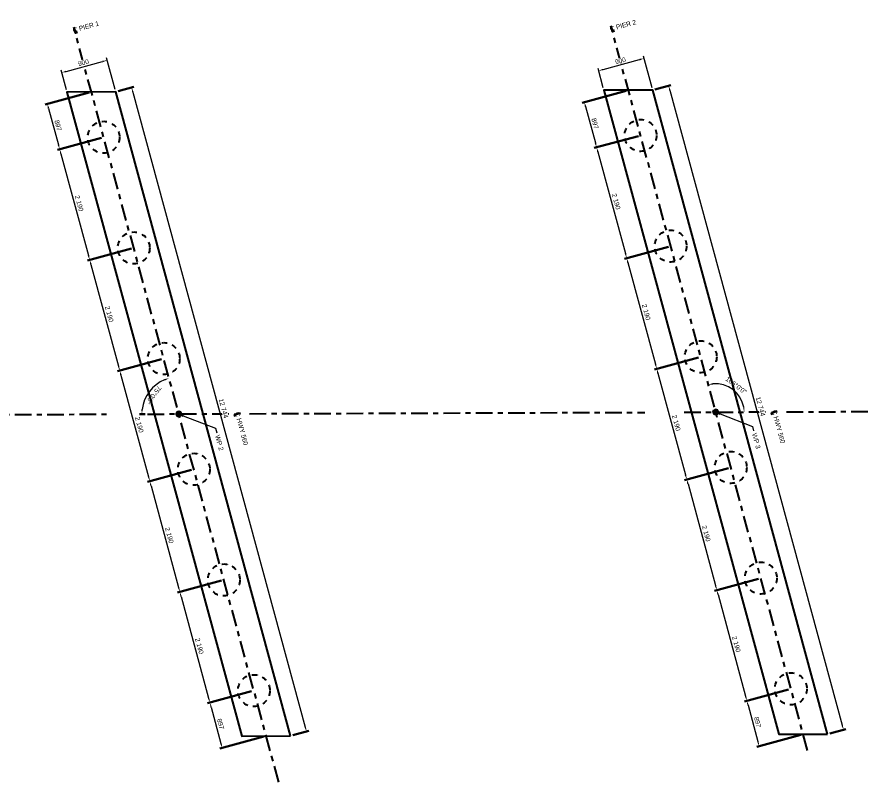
# Model space of a CAD drawing. Header units: metres. Extents: x 16681.2 to 16735.1, y 5649233.7 to 5649280.
# Drawn here: x 16705.62 to 16721.75, y 5649262.43 to 5649277.04 of the extents above; entities that cross this region are included whole.
import ezdxf
from ezdxf import colors
from ezdxf.entities.mleader import LeaderData, LeaderLine
from ezdxf.math import Vec2, Vec3

# ---------------------------------------------------------------- set-up
doc = ezdxf.new("R2010")
doc.units = ezdxf.units.M
doc.linetypes.add('CENTERX2', pattern=[101.6, 63.5, -12.7, 12.7, -12.7])
doc.linetypes.add('HIDDEN2', pattern=[4.7625, 3.175, -1.5875])
for name, color, linetype in [('S-BR-CEN', 1, 'CENTERX2'), ('S-BR-PIER', 3, 'Continuous'), ('S-BR-PILE-HDD', 21, 'HIDDEN2')]:
    doc.layers.add(name, color=color, linetype=linetype)
doc.layers.add('S-TB-TXT-WT2', color=2, linetype='Continuous', lineweight=30)
doc.styles.add('AT_Font_Prop_3.0', font='font99.shx', dxfattribs={"height": 3})
doc.dimstyles.new('AT Dim Standard (Millimeters)', dxfattribs={"dimtxt": 3, "dimasz": 3, "dimexe": 1.5, "dimexo": 1.5, "dimgap": 1, "dimtad": 1, "dimdec": 0, "dimlfac": 1000, "dimzin": 0, "dimdsep": 46, "dimtxsty": 'AT_Font_Prop_3.0', "dimcen": -1.5, "dimclrd": 1, "dimclre": 1, "dimclrt": 256, "dimaunit": 1, "dimadec": 3, "dimazin": 0, "dimtfac": 1, "dimtdec": 0, "dimtmove": 0, "dimatfit": 3, "dimfxl": 1, "dimtfill": 1, "dimtolj": 1, "dimtzin": 0, "dimlwd": 15, "dimlwe": 15, "dimarcsym": 0})
doc.dimstyles.new('AT_Prop_3.0 (Millimeters)', dxfattribs={"dimtxt": 3, "dimasz": 3, "dimexe": 1.5, "dimexo": 1.5, "dimgap": 1.5, "dimtad": 1, "dimdec": 3, "dimzin": 0, "dimdsep": 32, "dimtxsty": 'AT_Font_Prop_3.0', "dimcen": 1.5, "dimclrd": 1, "dimclre": 1, "dimclrt": 256, "dimaunit": 1, "dimadec": 4, "dimazin": 0, "dimtfac": 1, "dimtdec": 3, "dimtmove": 0, "dimatfit": 2, "dimfxl": 1, "dimtolj": 1, "dimtzin": 0, "dimlwd": 20, "dimlwe": -1, "dimarcsym": 0})

# ---------------------------------------------------------------- blocks, each defined once
blk = doc.blocks.new('*D39')
at = {"layer": 'Defpoints', "color": 0, "transparency": 16777216}
for p in [(16717.77, 5649275.643), (16721.111, 5649263.345), (16721.414, 5649263.427)]:
    blk.add_point(p, dxfattribs=at)
at = {"layer": 'S-TB-TXT-WT2', "color": 1, "transparency": 16777216}
for p, q in [((16717.813, 5649275.655), (16718.116, 5649275.737)), ((16721.154, 5649263.357), (16721.457, 5649263.439))]:
    blk.add_line(p, q, dxfattribs=at)
at = {"layer": 'S-TB-TXT-WT2', "color": 1, "lineweight": 20, "transparency": 16777216}
blk.add_line((16718.096, 5649275.639), (16721.39, 5649263.514), dxfattribs=at)
at = {"layer": 'S-TB-TXT-WT2', "color": 1, "transparency": 16777216}
for points in [[(16718.111, 5649275.643), (16718.082, 5649275.635), (16718.073, 5649275.725)], [(16721.404, 5649263.518), (16721.376, 5649263.51), (16721.414, 5649263.427)]]:
    blk.add_solid(points, dxfattribs=at)
at = {"layer": 'S-TB-TXT-WT2', "transparency": 16777216, "insert": (16719.83, 5649269.6), "char_height": 0.09, "attachment_point": 5, "rotation": 285.1985, "style": 'AT_Font_Prop_3.0', "bg_fill": 3, "box_fill_scale": 1.1, "bg_fill_color": 256, "bg_fill_true_color": 13158600, "bg_fill_transparency": 0}
blk.add_mtext('\\A1;12 744', dxfattribs=at)
blk = doc.blocks.new('*D40')
at = {"layer": 'Defpoints', "color": 0, "transparency": 16777216}
for p in [(16717.304, 5649275.642), (16717.539, 5649274.776), (16716.698, 5649274.547)]:
    blk.add_point(p, dxfattribs=at)
at = {"layer": 'S-TB-TXT-WT2', "color": 1, "transparency": 16777216}
for p, q in [((16717.26, 5649275.63), (16716.419, 5649275.401)), ((16717.495, 5649274.764), (16716.654, 5649274.536))]:
    blk.add_line(p, q, dxfattribs=at)
at = {"layer": 'S-TB-TXT-WT2', "color": 1, "lineweight": 20, "transparency": 16777216}
blk.add_line((16716.486, 5649275.326), (16716.674, 5649274.634), dxfattribs=at)
at = {"layer": 'S-TB-TXT-WT2', "color": 1, "transparency": 16777216}
for points in [[(16716.501, 5649275.33), (16716.472, 5649275.322), (16716.463, 5649275.413)], [(16716.689, 5649274.638), (16716.66, 5649274.63), (16716.698, 5649274.547)]]:
    blk.add_solid(points, dxfattribs=at)
at = {"layer": 'S-TB-TXT-WT2', "transparency": 16777216, "insert": (16716.667, 5649275.004), "char_height": 0.09, "attachment_point": 5, "rotation": 285.1985, "style": 'AT_Font_Prop_3.0'}
blk.add_mtext('\\A1;897', dxfattribs=at)
blk = doc.blocks.new('*D41')
at = {"layer": 'Defpoints', "color": 0, "transparency": 16777216}
for p in [(16717.539, 5649274.776), (16718.113, 5649272.662), (16717.272, 5649272.434)]:
    blk.add_point(p, dxfattribs=at)
at = {"layer": 'S-TB-TXT-WT2', "color": 1, "transparency": 16777216}
for p, q in [((16717.495, 5649274.764), (16716.654, 5649274.536)), ((16718.07, 5649272.651), (16717.228, 5649272.422))]:
    blk.add_line(p, q, dxfattribs=at)
at = {"layer": 'S-TB-TXT-WT2', "color": 1, "lineweight": 20, "transparency": 16777216}
blk.add_line((16716.721, 5649274.461), (16717.248, 5649272.521), dxfattribs=at)
at = {"layer": 'S-TB-TXT-WT2', "color": 1, "transparency": 16777216}
for points in [[(16716.736, 5649274.464), (16716.707, 5649274.457), (16716.698, 5649274.547)], [(16717.263, 5649272.525), (16717.234, 5649272.517), (16717.272, 5649272.434)]]:
    blk.add_solid(points, dxfattribs=at)
at = {"layer": 'S-TB-TXT-WT2', "transparency": 16777216, "insert": (16717.072, 5649273.514), "char_height": 0.09, "attachment_point": 5, "rotation": 285.1985, "style": 'AT_Font_Prop_3.0'}
blk.add_mtext('\\A1;2 190', dxfattribs=at)
blk = doc.blocks.new('*D42')
at = {"layer": 'Defpoints', "color": 0, "transparency": 16777216}
for p in [(16718.113, 5649272.662), (16718.687, 5649270.549), (16717.846, 5649270.321)]:
    blk.add_point(p, dxfattribs=at)
at = {"layer": 'S-TB-TXT-WT2', "color": 1, "transparency": 16777216}
for p, q in [((16718.07, 5649272.651), (16717.228, 5649272.422)), ((16718.644, 5649270.537), (16717.803, 5649270.309))]:
    blk.add_line(p, q, dxfattribs=at)
at = {"layer": 'S-TB-TXT-WT2', "color": 1, "lineweight": 20, "transparency": 16777216}
blk.add_line((16717.295, 5649272.347), (16717.822, 5649270.407), dxfattribs=at)
at = {"layer": 'S-TB-TXT-WT2', "color": 1, "transparency": 16777216}
for points in [[(16717.31, 5649272.351), (16717.281, 5649272.343), (16717.272, 5649272.434)], [(16717.837, 5649270.411), (16717.808, 5649270.403), (16717.846, 5649270.321)]]:
    blk.add_solid(points, dxfattribs=at)
at = {"layer": 'S-TB-TXT-WT2', "transparency": 16777216, "insert": (16717.646, 5649271.401), "char_height": 0.09, "attachment_point": 5, "rotation": 285.1985, "style": 'AT_Font_Prop_3.0'}
blk.add_mtext('\\A1;2 190', dxfattribs=at)
blk = doc.blocks.new('*D43')
at = {"layer": 'Defpoints', "color": 0, "transparency": 16777216}
for p in [(16718.687, 5649270.549), (16719.261, 5649268.436), (16718.42, 5649268.207)]:
    blk.add_point(p, dxfattribs=at)
at = {"layer": 'S-TB-TXT-WT2', "color": 1, "transparency": 16777216}
for p, q in [((16718.644, 5649270.537), (16717.803, 5649270.309)), ((16719.218, 5649268.424), (16718.377, 5649268.195))]:
    blk.add_line(p, q, dxfattribs=at)
at = {"layer": 'S-TB-TXT-WT2', "color": 1, "lineweight": 20, "transparency": 16777216}
blk.add_line((16717.87, 5649270.234), (16718.396, 5649268.294), dxfattribs=at)
at = {"layer": 'S-TB-TXT-WT2', "color": 1, "transparency": 16777216}
for points in [[(16717.884, 5649270.238), (16717.855, 5649270.23), (16717.846, 5649270.321)], [(16718.411, 5649268.298), (16718.382, 5649268.29), (16718.42, 5649268.207)]]:
    blk.add_solid(points, dxfattribs=at)
at = {"layer": 'S-TB-TXT-WT2', "transparency": 16777216, "insert": (16718.22, 5649269.287), "char_height": 0.09, "attachment_point": 5, "rotation": 285.1985, "style": 'AT_Font_Prop_3.0'}
blk.add_mtext('\\A1;2 190', dxfattribs=at)
blk = doc.blocks.new('*D44')
at = {"layer": 'Defpoints', "color": 0, "transparency": 16777216}
for p in [(16719.261, 5649268.436), (16719.835, 5649266.322), (16718.994, 5649266.094)]:
    blk.add_point(p, dxfattribs=at)
at = {"layer": 'S-TB-TXT-WT2', "color": 1, "transparency": 16777216}
for p, q in [((16719.218, 5649268.424), (16718.377, 5649268.195)), ((16719.792, 5649266.31), (16718.951, 5649266.082))]:
    blk.add_line(p, q, dxfattribs=at)
at = {"layer": 'S-TB-TXT-WT2', "color": 1, "lineweight": 20, "transparency": 16777216}
blk.add_line((16718.444, 5649268.12), (16718.971, 5649266.181), dxfattribs=at)
at = {"layer": 'S-TB-TXT-WT2', "color": 1, "transparency": 16777216}
for points in [[(16718.458, 5649268.124), (16718.429, 5649268.116), (16718.42, 5649268.207)], [(16718.985, 5649266.185), (16718.956, 5649266.177), (16718.994, 5649266.094)]]:
    blk.add_solid(points, dxfattribs=at)
at = {"layer": 'S-TB-TXT-WT2', "transparency": 16777216, "insert": (16718.794, 5649267.174), "char_height": 0.09, "attachment_point": 5, "rotation": 285.1985, "style": 'AT_Font_Prop_3.0'}
blk.add_mtext('\\A1;2 190', dxfattribs=at)
blk = doc.blocks.new('*D45')
at = {"layer": 'Defpoints', "color": 0, "transparency": 16777216}
for p in [(16719.835, 5649266.322), (16720.41, 5649264.209), (16719.568, 5649263.98)]:
    blk.add_point(p, dxfattribs=at)
at = {"layer": 'S-TB-TXT-WT2', "color": 1, "transparency": 16777216}
for p, q in [((16719.792, 5649266.31), (16718.951, 5649266.082)), ((16720.366, 5649264.197), (16719.525, 5649263.969))]:
    blk.add_line(p, q, dxfattribs=at)
at = {"layer": 'S-TB-TXT-WT2', "color": 1, "lineweight": 20, "transparency": 16777216}
blk.add_line((16719.018, 5649266.007), (16719.545, 5649264.067), dxfattribs=at)
at = {"layer": 'S-TB-TXT-WT2', "color": 1, "transparency": 16777216}
for points in [[(16719.032, 5649266.011), (16719.003, 5649266.003), (16718.994, 5649266.094)], [(16719.559, 5649264.071), (16719.53, 5649264.063), (16719.568, 5649263.98)]]:
    blk.add_solid(points, dxfattribs=at)
at = {"layer": 'S-TB-TXT-WT2', "transparency": 16777216, "insert": (16719.368, 5649265.061), "char_height": 0.09, "attachment_point": 5, "rotation": 285.1985, "style": 'AT_Font_Prop_3.0'}
blk.add_mtext('\\A1;2 190', dxfattribs=at)
blk = doc.blocks.new('*D46')
at = {"layer": 'Defpoints', "color": 0, "transparency": 16777216}
for p in [(16720.41, 5649264.209), (16720.645, 5649263.343), (16719.804, 5649263.115)]:
    blk.add_point(p, dxfattribs=at)
at = {"layer": 'S-TB-TXT-WT2', "color": 1, "transparency": 16777216}
for p, q in [((16720.366, 5649264.197), (16719.525, 5649263.969)), ((16720.601, 5649263.331), (16719.76, 5649263.103))]:
    blk.add_line(p, q, dxfattribs=at)
at = {"layer": 'S-TB-TXT-WT2', "color": 1, "lineweight": 20, "transparency": 16777216}
blk.add_line((16719.592, 5649263.894), (16719.78, 5649263.202), dxfattribs=at)
at = {"layer": 'S-TB-TXT-WT2', "color": 1, "transparency": 16777216}
for points in [[(16719.606, 5649263.897), (16719.577, 5649263.89), (16719.568, 5649263.98)], [(16719.794, 5649263.206), (16719.765, 5649263.198), (16719.804, 5649263.115)]]:
    blk.add_solid(points, dxfattribs=at)
at = {"layer": 'S-TB-TXT-WT2', "transparency": 16777216, "insert": (16719.773, 5649263.571), "char_height": 0.09, "attachment_point": 5, "rotation": 285.1985, "style": 'AT_Font_Prop_3.0'}
blk.add_mtext('\\A1;897', dxfattribs=at)
blk = doc.blocks.new('Mark Point')
h = blk.add_hatch()
h.set_pattern_fill('ANSI31', color=256)
h.paths.add_polyline_path([(0, 0.5, 0.414214), (-0.5, 0), (0, 0)])
h.paths.add_polyline_path([(0, -0.5, 0.414214), (0.5, 0), (0, 0)])
h = blk.add_hatch(color=256)
h.dxf.hatch_style = 1
h.paths.add_polyline_path([(0, 0.5), (0, 0), (0.5, 0, 0.414214)])
h.paths.add_polyline_path([(0, 0), (-0.5, 0, 0.414214), (0, -0.5)])
for p, q in [((0, -0.71), (0, 0.71)), ((0.71, 0), (-1, 0))]:
    blk.add_line(p, q)
blk.add_circle((0, 0), 0.5)
blk = doc.blocks.new('*D49')
at = {"layer": 'Defpoints', "color": 0, "transparency": 16777216}
for p in [(16707.51, 5649275.608), (16710.851, 5649263.309), (16711.154, 5649263.392)]:
    blk.add_point(p, dxfattribs=at)
at = {"layer": 'S-TB-TXT-WT2', "color": 1, "transparency": 16777216}
for p, q in [((16707.553, 5649275.619), (16707.856, 5649275.702)), ((16710.894, 5649263.321), (16711.197, 5649263.403))]:
    blk.add_line(p, q, dxfattribs=at)
at = {"layer": 'S-TB-TXT-WT2', "color": 1, "lineweight": 20, "transparency": 16777216}
blk.add_line((16707.836, 5649275.603), (16711.13, 5649263.478), dxfattribs=at)
at = {"layer": 'S-TB-TXT-WT2', "color": 1, "transparency": 16777216}
for points in [[(16707.851, 5649275.607), (16707.822, 5649275.599), (16707.813, 5649275.69)], [(16711.145, 5649263.482), (16711.116, 5649263.475), (16711.154, 5649263.392)]]:
    blk.add_solid(points, dxfattribs=at)
at = {"layer": 'S-TB-TXT-WT2', "transparency": 16777216, "insert": (16709.57, 5649269.564), "char_height": 0.09, "attachment_point": 5, "rotation": 285.1985, "style": 'AT_Font_Prop_3.0', "bg_fill": 3, "box_fill_scale": 1.1, "bg_fill_color": 256, "bg_fill_true_color": 13158600, "bg_fill_transparency": 0}
blk.add_mtext('\\A1;12 744', dxfattribs=at)
blk = doc.blocks.new('*D50')
at = {"layer": 'Defpoints', "color": 0, "transparency": 16777216}
for p in [(16707.044, 5649275.606), (16707.279, 5649274.74), (16706.438, 5649274.512)]:
    blk.add_point(p, dxfattribs=at)
at = {"layer": 'S-TB-TXT-WT2', "color": 1, "transparency": 16777216}
for p, q in [((16707, 5649275.594), (16706.159, 5649275.366)), ((16707.235, 5649274.729), (16706.394, 5649274.5))]:
    blk.add_line(p, q, dxfattribs=at)
at = {"layer": 'S-TB-TXT-WT2', "color": 1, "lineweight": 20, "transparency": 16777216}
blk.add_line((16706.226, 5649275.291), (16706.414, 5649274.599), dxfattribs=at)
at = {"layer": 'S-TB-TXT-WT2', "color": 1, "transparency": 16777216}
for points in [[(16706.241, 5649275.295), (16706.212, 5649275.287), (16706.203, 5649275.377)], [(16706.429, 5649274.603), (16706.4, 5649274.595), (16706.438, 5649274.512)]]:
    blk.add_solid(points, dxfattribs=at)
at = {"layer": 'S-TB-TXT-WT2', "transparency": 16777216, "insert": (16706.407, 5649274.968), "char_height": 0.09, "attachment_point": 5, "rotation": 285.1985, "style": 'AT_Font_Prop_3.0'}
blk.add_mtext('\\A1;897', dxfattribs=at)
blk = doc.blocks.new('*D51')
at = {"layer": 'Defpoints', "color": 0, "transparency": 16777216}
for p in [(16707.279, 5649274.74), (16707.853, 5649272.627), (16707.012, 5649272.398)]:
    blk.add_point(p, dxfattribs=at)
at = {"layer": 'S-TB-TXT-WT2', "color": 1, "transparency": 16777216}
for p, q in [((16707.235, 5649274.729), (16706.394, 5649274.5)), ((16707.81, 5649272.615), (16706.968, 5649272.387))]:
    blk.add_line(p, q, dxfattribs=at)
at = {"layer": 'S-TB-TXT-WT2', "color": 1, "lineweight": 20, "transparency": 16777216}
blk.add_line((16706.461, 5649274.425), (16706.988, 5649272.485), dxfattribs=at)
at = {"layer": 'S-TB-TXT-WT2', "color": 1, "transparency": 16777216}
for points in [[(16706.476, 5649274.429), (16706.447, 5649274.421), (16706.438, 5649274.512)], [(16707.003, 5649272.489), (16706.974, 5649272.481), (16707.012, 5649272.398)]]:
    blk.add_solid(points, dxfattribs=at)
at = {"layer": 'S-TB-TXT-WT2', "transparency": 16777216, "insert": (16706.812, 5649273.479), "char_height": 0.09, "attachment_point": 5, "rotation": 285.1985, "style": 'AT_Font_Prop_3.0'}
blk.add_mtext('\\A1;2 190', dxfattribs=at)
blk = doc.blocks.new('*D52')
at = {"layer": 'Defpoints', "color": 0, "transparency": 16777216}
for p in [(16707.853, 5649272.627), (16708.427, 5649270.514), (16707.586, 5649270.285)]:
    blk.add_point(p, dxfattribs=at)
at = {"layer": 'S-TB-TXT-WT2', "color": 1, "transparency": 16777216}
for p, q in [((16707.81, 5649272.615), (16706.968, 5649272.387)), ((16708.384, 5649270.502), (16707.543, 5649270.273))]:
    blk.add_line(p, q, dxfattribs=at)
at = {"layer": 'S-TB-TXT-WT2', "color": 1, "lineweight": 20, "transparency": 16777216}
blk.add_line((16707.035, 5649272.312), (16707.562, 5649270.372), dxfattribs=at)
at = {"layer": 'S-TB-TXT-WT2', "color": 1, "transparency": 16777216}
for points in [[(16707.05, 5649272.316), (16707.021, 5649272.308), (16707.012, 5649272.398)], [(16707.577, 5649270.376), (16707.548, 5649270.368), (16707.586, 5649270.285)]]:
    blk.add_solid(points, dxfattribs=at)
at = {"layer": 'S-TB-TXT-WT2', "transparency": 16777216, "insert": (16707.386, 5649271.365), "char_height": 0.09, "attachment_point": 5, "rotation": 285.1985, "style": 'AT_Font_Prop_3.0'}
blk.add_mtext('\\A1;2 190', dxfattribs=at)
blk = doc.blocks.new('*D53')
at = {"layer": 'Defpoints', "color": 0, "transparency": 16777216}
for p in [(16708.427, 5649270.514), (16709.001, 5649268.4), (16708.16, 5649268.172)]:
    blk.add_point(p, dxfattribs=at)
at = {"layer": 'S-TB-TXT-WT2', "color": 1, "transparency": 16777216}
for p, q in [((16708.384, 5649270.502), (16707.543, 5649270.273)), ((16708.958, 5649268.388), (16708.117, 5649268.16))]:
    blk.add_line(p, q, dxfattribs=at)
at = {"layer": 'S-TB-TXT-WT2', "color": 1, "lineweight": 20, "transparency": 16777216}
blk.add_line((16707.61, 5649270.198), (16708.137, 5649268.258), dxfattribs=at)
at = {"layer": 'S-TB-TXT-WT2', "color": 1, "transparency": 16777216}
for points in [[(16707.624, 5649270.202), (16707.595, 5649270.194), (16707.586, 5649270.285)], [(16708.151, 5649268.262), (16708.122, 5649268.255), (16708.16, 5649268.172)]]:
    blk.add_solid(points, dxfattribs=at)
at = {"layer": 'S-TB-TXT-WT2', "transparency": 16777216, "insert": (16707.96, 5649269.252), "char_height": 0.09, "attachment_point": 5, "rotation": 285.1985, "style": 'AT_Font_Prop_3.0'}
blk.add_mtext('\\A1;2 190', dxfattribs=at)
blk = doc.blocks.new('*D54')
at = {"layer": 'Defpoints', "color": 0, "transparency": 16777216}
for p in [(16709.001, 5649268.4), (16709.575, 5649266.287), (16708.734, 5649266.058)]:
    blk.add_point(p, dxfattribs=at)
at = {"layer": 'S-TB-TXT-WT2', "color": 1, "transparency": 16777216}
for p, q in [((16708.958, 5649268.388), (16708.117, 5649268.16)), ((16709.532, 5649266.275), (16708.691, 5649266.046))]:
    blk.add_line(p, q, dxfattribs=at)
at = {"layer": 'S-TB-TXT-WT2', "color": 1, "lineweight": 20, "transparency": 16777216}
blk.add_line((16708.184, 5649268.085), (16708.711, 5649266.145), dxfattribs=at)
at = {"layer": 'S-TB-TXT-WT2', "color": 1, "transparency": 16777216}
for points in [[(16708.198, 5649268.089), (16708.169, 5649268.081), (16708.16, 5649268.172)], [(16708.725, 5649266.149), (16708.696, 5649266.141), (16708.734, 5649266.058)]]:
    blk.add_solid(points, dxfattribs=at)
at = {"layer": 'S-TB-TXT-WT2', "transparency": 16777216, "insert": (16708.534, 5649267.139), "char_height": 0.09, "attachment_point": 5, "rotation": 285.1985, "style": 'AT_Font_Prop_3.0'}
blk.add_mtext('\\A1;2 190', dxfattribs=at)
blk = doc.blocks.new('*D55')
at = {"layer": 'Defpoints', "color": 0, "transparency": 16777216}
for p in [(16709.575, 5649266.287), (16710.15, 5649264.173), (16709.308, 5649263.945)]:
    blk.add_point(p, dxfattribs=at)
at = {"layer": 'S-TB-TXT-WT2', "color": 1, "transparency": 16777216}
for p, q in [((16709.532, 5649266.275), (16708.691, 5649266.046)), ((16710.106, 5649264.162), (16709.265, 5649263.933))]:
    blk.add_line(p, q, dxfattribs=at)
at = {"layer": 'S-TB-TXT-WT2', "color": 1, "lineweight": 20, "transparency": 16777216}
blk.add_line((16708.758, 5649265.971), (16709.285, 5649264.032), dxfattribs=at)
at = {"layer": 'S-TB-TXT-WT2', "color": 1, "transparency": 16777216}
for points in [[(16708.772, 5649265.975), (16708.743, 5649265.967), (16708.734, 5649266.058)], [(16709.299, 5649264.036), (16709.27, 5649264.028), (16709.308, 5649263.945)]]:
    blk.add_solid(points, dxfattribs=at)
at = {"layer": 'S-TB-TXT-WT2', "transparency": 16777216, "insert": (16709.108, 5649265.025), "char_height": 0.09, "attachment_point": 5, "rotation": 285.1985, "style": 'AT_Font_Prop_3.0'}
blk.add_mtext('\\A1;2 190', dxfattribs=at)
blk = doc.blocks.new('*D56')
at = {"layer": 'Defpoints', "color": 0, "transparency": 16777216}
for p in [(16710.15, 5649264.173), (16710.385, 5649263.308), (16709.544, 5649263.079)]:
    blk.add_point(p, dxfattribs=at)
at = {"layer": 'S-TB-TXT-WT2', "color": 1, "transparency": 16777216}
for p, q in [((16710.106, 5649264.162), (16709.265, 5649263.933)), ((16710.341, 5649263.296), (16709.5, 5649263.067))]:
    blk.add_line(p, q, dxfattribs=at)
at = {"layer": 'S-TB-TXT-WT2', "color": 1, "lineweight": 20, "transparency": 16777216}
blk.add_line((16709.332, 5649263.858), (16709.52, 5649263.166), dxfattribs=at)
at = {"layer": 'S-TB-TXT-WT2', "color": 1, "transparency": 16777216}
for points in [[(16709.346, 5649263.862), (16709.318, 5649263.854), (16709.308, 5649263.945)], [(16709.534, 5649263.17), (16709.506, 5649263.162), (16709.544, 5649263.079)]]:
    blk.add_solid(points, dxfattribs=at)
at = {"layer": 'S-TB-TXT-WT2', "transparency": 16777216, "insert": (16709.513, 5649263.536), "char_height": 0.09, "attachment_point": 5, "rotation": 285.1985, "style": 'AT_Font_Prop_3.0'}
blk.add_mtext('\\A1;897', dxfattribs=at)
blk = doc.blocks.new('*D67')
at = {"layer": 'Defpoints', "color": 0, "transparency": 16777216}
for p in [(16717.166, 5649276.149), (16718.369, 5649269.49), (16720.01, 5649269.496), (16720.73, 5649263.03)]:
    blk.add_point(p, dxfattribs=at)
at = {"layer": 'S-TB-TXT-WT2', "color": 1, "lineweight": 20, "transparency": 16777216}
blk.add_arc((16718.974, 5649269.492), 0.542, 9.7167, 95.6803, dxfattribs=at)
at = {"layer": 'S-TB-TXT-WT2', "color": 1, "transparency": 16777216}
for points in [[(16718.923, 5649270.017), (16718.918, 5649270.047), (16718.832, 5649270.016)], [(16719.524, 5649269.585), (16719.494, 5649269.583), (16719.517, 5649269.494)]]:
    blk.add_solid(points, dxfattribs=at)
at = {"layer": 'S-TB-TXT-WT2', "transparency": 16777216, "insert": (16719.363, 5649270.002), "char_height": 0.09, "attachment_point": 5, "rotation": 322.6985, "style": 'AT_Font_Prop_3.0', "bg_fill": 3, "box_fill_scale": 1.1, "bg_fill_color": 256, "bg_fill_true_color": 13158600, "bg_fill_transparency": 0}
blk.add_mtext('\\A1;105°0\'0"', dxfattribs=at)
at = {"layer": 'Defpoints', "color": 0, "transparency": 16777216}
blk.add_point((16719.417, 5649269.805), dxfattribs=at)
blk = doc.blocks.new('*D68')
at = {"layer": 'Defpoints', "color": 0, "transparency": 16777216}
for p in [(16706.9, 5649276.135), (16708.117, 5649269.455), (16709.767, 5649269.46), (16710.624, 5649262.427)]:
    blk.add_point(p, dxfattribs=at)
at = {"layer": 'S-TB-TXT-WT2', "color": 1, "transparency": 16777216}
blk.add_line((16708.072, 5649269.455), (16707.963, 5649269.454), dxfattribs=at)
at = {"layer": 'S-TB-TXT-WT2', "color": 1, "lineweight": 20, "transparency": 16777216}
blk.add_arc((16708.714, 5649269.457), 0.706, 112.5034, 172.8936, dxfattribs=at)
at = {"layer": 'S-TB-TXT-WT2', "color": 1, "transparency": 16777216}
for points in [[(16708.439, 5649270.124), (16708.449, 5649270.095), (16708.529, 5649270.139)], [(16708.028, 5649269.543), (16707.998, 5649269.545), (16708.008, 5649269.454)]]:
    blk.add_solid(points, dxfattribs=at)
at = {"layer": 'S-TB-TXT-WT2', "transparency": 16777216, "insert": (16708.235, 5649269.822), "char_height": 0.09, "attachment_point": 5, "rotation": 232.6985, "style": 'AT_Font_Prop_3.0', "bg_fill": 3, "box_fill_scale": 1.1, "bg_fill_color": 256, "bg_fill_true_color": 13158600, "bg_fill_transparency": 0}
blk.add_mtext('\\A1;75°0\'0"', dxfattribs=at)
at = {"layer": 'Defpoints', "color": 0, "transparency": 16777216}
blk.add_point((16708.073, 5649269.753), dxfattribs=at)
blk = doc.blocks.new('*D71')
at = {"layer": 'Defpoints', "color": 0, "transparency": 16777216}
for p in [(16707.346, 5649276.211), (16706.578, 5649275.604), (16707.51, 5649275.608)]:
    blk.add_point(p, dxfattribs=at)
at = {"layer": 'S-TB-TXT-WT2', "color": 1, "lineweight": 15, "transparency": 16777216}
for p, q in [((16706.564, 5649275.999), (16707.259, 5649276.188)), ((16707.498, 5649275.651), (16707.334, 5649276.255)), ((16706.566, 5649275.648), (16706.465, 5649276.019))]:
    blk.add_line(p, q, dxfattribs=at)
at = {"layer": 'S-TB-TXT-WT2', "color": 1, "transparency": 16777216}
for points in [[(16707.255, 5649276.202), (16707.263, 5649276.173), (16707.346, 5649276.211)], [(16706.56, 5649276.013), (16706.568, 5649275.984), (16706.477, 5649275.975)]]:
    blk.add_solid(points, dxfattribs=at)
at = {"layer": 'S-TB-TXT-WT2', "transparency": 16777216, "insert": (16706.892, 5649276.166), "char_height": 0.09, "attachment_point": 5, "rotation": 15.1985, "style": 'AT_Font_Prop_3.0', "bg_fill": 3, "box_fill_scale": 1.1, "bg_fill_color": 256, "bg_fill_true_color": 13158600, "bg_fill_transparency": 0}
blk.add_mtext('\\A1;900', dxfattribs=at)
blk = doc.blocks.new('*D77')
at = {"layer": 'Defpoints', "color": 0, "transparency": 16777216}
for p in [(16717.606, 5649276.247), (16716.838, 5649275.64), (16717.77, 5649275.643)]:
    blk.add_point(p, dxfattribs=at)
at = {"layer": 'S-TB-TXT-WT2', "color": 1, "lineweight": 15, "transparency": 16777216}
for p, q in [((16716.824, 5649276.034), (16717.519, 5649276.223)), ((16717.758, 5649275.687), (16717.594, 5649276.29)), ((16716.826, 5649275.683), (16716.725, 5649276.054))]:
    blk.add_line(p, q, dxfattribs=at)
at = {"layer": 'S-TB-TXT-WT2', "color": 1, "transparency": 16777216}
for points in [[(16717.515, 5649276.238), (16717.523, 5649276.209), (16717.606, 5649276.247)], [(16716.82, 5649276.049), (16716.828, 5649276.02), (16716.737, 5649276.011)]]:
    blk.add_solid(points, dxfattribs=at)
at = {"layer": 'S-TB-TXT-WT2', "transparency": 16777216, "insert": (16717.152, 5649276.201), "char_height": 0.09, "attachment_point": 5, "rotation": 15.1985, "style": 'AT_Font_Prop_3.0', "bg_fill": 3, "box_fill_scale": 1.1, "bg_fill_color": 256, "bg_fill_true_color": 13158600, "bg_fill_transparency": 0}
blk.add_mtext('\\A1;900', dxfattribs=at)

msp = doc.modelspace()

# ---------------------------------------------------------------- linework, layer by layer
at = {"layer": 'S-BR-CEN', "ltscale": 0.005}
for p, q in [((16720.7298, 5649263.0301), (16717.0067, 5649276.7348)), ((16718.3692, 5649269.4903), (16720.0105, 5649269.496)), ((16720.3273, 5649269.4971), (16733.6979, 5649269.5434))]:
    msp.add_line(p, q, dxfattribs=at)
at = {"layer": 'S-BR-PILE-HDD', "ltscale": 0.025}
for centre in [(16717.5388, 5649274.7759), (16718.113, 5649272.6625), (16718.6871, 5649270.5491), (16719.2613, 5649268.4357), (16719.8354, 5649266.3223), (16720.4095, 5649264.2089)]:
    msp.add_circle(centre, 0.305, dxfattribs=at)

# ---------------------------------------------------------------- dimensions: what is measured, and where the dimension line sits
at = {"layer": 'S-TB-TXT-WT2'}
dim = msp.add_angular_dim_2l(base=(16708.073014, 5649269.753156), line1=((16708.116803, 5649269.454772), (16709.767171, 5649269.460489)), line2=((16710.624095, 5649262.426705), (16706.900015, 5649276.13504)), dimstyle='AT_Prop_3.0 (Millimeters)', override={"dimscale": 0, "dimtfill": 1}, dxfattribs=at)
dim.commit()
dim.dimension.update_dxf_attribs({"geometry": '*D68', "text_midpoint": (16708.234734, 5649269.822156)})
dim = msp.add_linear_dim(base=(16716.6977, 5649274.5474), p1=(16717.3037, 5649275.6415), p2=(16717.5388, 5649274.7759), angle=285.19847, text='897', dimstyle='AT_Prop_3.0 (Millimeters)', dxfattribs=at)
dim.commit()
dim.dimension.update_dxf_attribs({"geometry": '*D40', "text_midpoint": (16716.6669, 5649275.0038)})

# ---------------------------------------------------------------- next in the draw order: linework, layer by layer
at = {"layer": 'S-BR-CEN', "ltscale": 0.005}
for p, q in [((16710.6241, 5649262.4267), (16706.7427, 5649276.7142)), ((16702.4951, 5649269.4353), (16707.3602, 5649269.4522)), ((16708.1168, 5649269.4548), (16709.7672, 5649269.4605)), ((16710.0673, 5649269.4615), (16717.6202, 5649269.4877))]:
    msp.add_line(p, q, dxfattribs=at)
at = {"layer": 'S-BR-PILE-HDD', "ltscale": 0.025}
for centre in [(16707.2789, 5649274.7403), (16707.853, 5649272.6269), (16708.4272, 5649270.5135), (16709.0013, 5649268.4001), (16709.5755, 5649266.2867), (16710.1496, 5649264.1733)]:
    msp.add_circle(centre, 0.305, dxfattribs=at)

# ---------------------------------------------------------------- next in the draw order: texts
at = {"layer": 'S-TB-TXT-WT2', "insert": (16716.9498, 5649276.8085), "char_height": 0.09, "attachment_point": 4, "rotation": 15.19847, "style": 'AT_Font_Prop_3.0', "bg_fill": 2}
msp.add_mtext('\\pxql;C PIER 2', dxfattribs=at)

# ---------------------------------------------------------------- next in the draw order: dimensions: what is measured, and where the dimension line sits
at = {"layer": 'S-TB-TXT-WT2'}
dim = msp.add_linear_dim(base=(16721.4136, 5649263.4272), p1=(16717.7696, 5649275.6431), p2=(16721.1106, 5649263.3449), angle=285.19847, dimstyle='AT_Prop_3.0 (Millimeters)', override={"dimtfill": 1}, dxfattribs=at)
dim.commit()
dim.dimension.update_dxf_attribs({"geometry": '*D39', "text_midpoint": (16719.8299, 5649269.5999)})
dim = msp.add_linear_dim(base=(16706.4377, 5649274.5118), p1=(16707.0437, 5649275.606), p2=(16707.2789, 5649274.7403), angle=285.19847, text='897', dimstyle='AT_Prop_3.0 (Millimeters)', dxfattribs=at)
dim.commit()
dim.dimension.update_dxf_attribs({"geometry": '*D50', "text_midpoint": (16706.407, 5649274.9682)})

# ---------------------------------------------------------------- next in the draw order: linework, layer by layer
msp.add_lwpolyline([(16716.97, 5649276.871), (16717.0002, 5649276.7598), (16717.0387, 5649276.7703)], dxfattribs=at)

# ---------------------------------------------------------------- next in the draw order: texts
at = {"layer": 'S-TB-TXT-WT2', "char_height": 0.09, "attachment_point": 4, "style": 'AT_Font_Prop_3.0', "bg_fill": 2}
for s, insert, rotation in [('\\pxql;C PIER 1', (16706.6872, 5649276.7828), 15.19847), ('\\pxql;C HWY 560', (16720.0881, 5649269.5307), 285.19847)]:
    msp.add_mtext(s, dxfattribs=dict(at, insert=insert, rotation=rotation))

# ---------------------------------------------------------------- next in the draw order: dimensions: what is measured, and where the dimension line sits
at = {"layer": 'S-TB-TXT-WT2'}
dim = msp.add_linear_dim(base=(16711.1536, 5649263.3916), p1=(16707.5096, 5649275.6076), p2=(16710.8506, 5649263.3093), angle=285.19847, dimstyle='AT_Prop_3.0 (Millimeters)', override={"dimtfill": 1}, dxfattribs=at)
dim.commit()
dim.dimension.update_dxf_attribs({"geometry": '*D49', "text_midpoint": (16709.57, 5649269.5644)})
for base, p1, p2, picture, middle in [((16717.2718, 5649272.434), (16717.5388, 5649274.7759), (16718.113, 5649272.6625), '*D41', (16717.0716, 5649273.5143)), ((16717.8459, 5649270.3206), (16718.113, 5649272.6625), (16718.6871, 5649270.5491), '*D42', (16717.6457, 5649271.4009)), ((16718.4201, 5649268.2072), (16718.6871, 5649270.5491), (16719.2613, 5649268.4357), '*D43', (16718.2199, 5649269.2875)), ((16718.9942, 5649266.0938), (16719.2613, 5649268.4357), (16719.8354, 5649266.3223), '*D44', (16718.794, 5649267.1741)), ((16719.5684, 5649263.9804), (16719.8354, 5649266.3223), (16720.4095, 5649264.2089), '*D45', (16719.3681, 5649265.0607))]:
    dim = msp.add_linear_dim(base=base, p1=p1, p2=p2, angle=285.19847, dimstyle='AT_Prop_3.0 (Millimeters)', dxfattribs=at)
    dim.commit()
    dim.dimension.update_dxf_attribs({"geometry": picture, "text_midpoint": middle})
dim = msp.add_linear_dim(base=(16719.8035, 5649263.1147), p1=(16720.4095, 5649264.2089), p2=(16720.6447, 5649263.3433), angle=285.19847, text='897', dimstyle='AT_Prop_3.0 (Millimeters)', dxfattribs=at)
dim.commit()
dim.dimension.update_dxf_attribs({"geometry": '*D46', "text_midpoint": (16719.7728, 5649263.5711)})

# ---------------------------------------------------------------- next in the draw order: leaders
ml = msp.add_multileader_mtext('Standard', dxfattribs=at)
ml.set_content('WP 3', color=256, style='AT_Font_Prop_3.0')
ml.set_leader_properties(color=1, linetype='ByLayer', lineweight=20)
ml.set_arrow_properties(name='Mark Point')
ml.build(insert=Vec2(0, 0))
ml.multileader.update_dxf_attribs({"dogleg_length": 3, "arrow_head_size": 0.09, "scale": 0.03})
ctx = ml.context
ctx.base_point, ctx.scale, ctx.char_height, ctx.arrow_head_size, ctx.landing_gap_size, ctx.plane_origin, ctx.plane_x_axis, ctx.plane_y_axis = Vec3(16719.6981, 5649269.1329), 0.03, 0.09, 0.09, 0.045, Vec3(16718.9742, 5649269.4924), Vec3(0.2621635, -0.9650235), Vec3(0.9650235, 0.2621635)
notes = []
notes.append((ctx, [(0, (1, 1, 0), (16719.6746, 5649269.2197), (0.2621635, -0.9650235), 0.09, [(0, [(16718.9742, 5649269.4924)], 0, [])])]))
ctx.mtext.insert, ctx.mtext.text_direction, ctx.mtext.rotation, ctx.mtext.flow_direction = Vec3(16719.7534, 5649269.1012), Vec3(0.2621635, -0.9650235), 4.9776524, 5
for ctx, leaders in notes:
    for number, flags, end, landing, length, lines in leaders:
        leader = LeaderData()
        leader.index, (leader.has_last_leader_line, leader.has_dogleg_vector, leader.attachment_direction) = number, flags
        leader.last_leader_point, leader.dogleg_vector, leader.dogleg_length = Vec3(end), Vec3(landing), length
        for number, points, colour, breaks in lines:
            line = LeaderLine()
            line.index, line.vertices, line.color, line.breaks = number, Vec3.list(points), colors.encode_raw_color(colour), breaks
            leader.lines.append(line)
        ctx.leaders.append(leader)

# ---------------------------------------------------------------- next in the draw order: linework, layer by layer
for points in [[(16706.7074, 5649276.8453), (16706.7376, 5649276.7342), (16706.7761, 5649276.7446)], [(16720.1506, 5649269.5105), (16720.0394, 5649269.4803), (16720.0499, 5649269.4418)]]:
    msp.add_lwpolyline(points, dxfattribs=at)

# ---------------------------------------------------------------- next in the draw order: texts
at = {"layer": 'S-TB-TXT-WT2', "insert": (16709.8281, 5649269.4952), "char_height": 0.09, "attachment_point": 4, "rotation": 285.19847, "style": 'AT_Font_Prop_3.0', "bg_fill": 2}
msp.add_mtext('\\pxql;C HWY 560', dxfattribs=at)

# ---------------------------------------------------------------- next in the draw order: dimensions: what is measured, and where the dimension line sits
at = {"layer": 'S-TB-TXT-WT2'}
for base, p1, p2, picture, middle in [((16707.0119, 5649272.3984), (16707.2789, 5649274.7403), (16707.853, 5649272.6269), '*D51', (16706.8116, 5649273.4787)), ((16707.586, 5649270.285), (16707.853, 5649272.6269), (16708.4272, 5649270.5135), '*D52', (16707.3858, 5649271.3653)), ((16708.1601, 5649268.1716), (16708.4272, 5649270.5135), (16709.0013, 5649268.4001), '*D53', (16707.9599, 5649269.2519)), ((16708.7343, 5649266.0582), (16709.0013, 5649268.4001), (16709.5755, 5649266.2867), '*D54', (16708.5341, 5649267.1385)), ((16709.3084, 5649263.9448), (16709.5755, 5649266.2867), (16710.1496, 5649264.1733), '*D55', (16709.1082, 5649265.0251))]:
    dim = msp.add_linear_dim(base=base, p1=p1, p2=p2, angle=285.19847, dimstyle='AT_Prop_3.0 (Millimeters)', dxfattribs=at)
    dim.commit()
    dim.dimension.update_dxf_attribs({"geometry": picture, "text_midpoint": middle})
dim = msp.add_linear_dim(base=(16709.5436, 5649263.0792), p1=(16710.1496, 5649264.1733), p2=(16710.3848, 5649263.3077), angle=285.19847, text='897', dimstyle='AT_Prop_3.0 (Millimeters)', dxfattribs=at)
dim.commit()
dim.dimension.update_dxf_attribs({"geometry": '*D56', "text_midpoint": (16709.5129, 5649263.5356)})

# ---------------------------------------------------------------- next in the draw order: leaders
ml = msp.add_multileader_mtext('Standard', dxfattribs=at)
ml.set_content('WP 2', color=256, style='AT_Font_Prop_3.0')
ml.set_leader_properties(color=1, linetype='ByLayer', lineweight=20)
ml.set_arrow_properties(name='Mark Point')
ml.build(insert=Vec2(0, 0))
ml.multileader.update_dxf_attribs({"dogleg_length": 3, "arrow_head_size": 0.09, "scale": 0.03})
ctx = ml.context
ctx.base_point, ctx.scale, ctx.char_height, ctx.arrow_head_size, ctx.landing_gap_size, ctx.plane_origin, ctx.plane_x_axis, ctx.plane_y_axis = Vec3(16709.4382, 5649269.0973), 0.03, 0.09, 0.09, 0.045, Vec3(16708.7143, 5649269.4568), Vec3(0.2621635, -0.9650235), Vec3(0.9650235, 0.2621635)
notes = []
notes.append((ctx, [(0, (1, 1, 0), (16709.4146, 5649269.1842), (0.2621635, -0.9650235), 0.09, [(0, [(16708.7143, 5649269.4568)], 0, [])])]))
ctx.mtext.insert, ctx.mtext.text_direction, ctx.mtext.rotation, ctx.mtext.flow_direction = Vec3(16709.4934, 5649269.0657), Vec3(0.2621635, -0.9650235), 4.9776524, 5
for ctx, leaders in notes:
    for number, flags, end, landing, length, lines in leaders:
        leader = LeaderData()
        leader.index, (leader.has_last_leader_line, leader.has_dogleg_vector, leader.attachment_direction) = number, flags
        leader.last_leader_point, leader.dogleg_vector, leader.dogleg_length = Vec3(end), Vec3(landing), length
        for number, points, colour, breaks in lines:
            line = LeaderLine()
            line.index, line.vertices, line.color, line.breaks = number, Vec3.list(points), colors.encode_raw_color(colour), breaks
            leader.lines.append(line)
        ctx.leaders.append(leader)

# ---------------------------------------------------------------- next in the draw order: linework, layer by layer
at = {"layer": 'S-BR-PIER', "ltscale": 0.05}
msp.add_lwpolyline([(16710.8506, 5649263.3093), (16707.5096, 5649275.6076), (16706.5779, 5649275.6044), (16709.9189, 5649263.3061)], close=True, dxfattribs=at)
at = {"layer": 'S-TB-TXT-WT2'}
msp.add_lwpolyline([(16709.8906, 5649269.475), (16709.7795, 5649269.4448), (16709.7899, 5649269.4062)], dxfattribs=at)

# ---------------------------------------------------------------- next in the draw order: dimensions: what is measured, and where the dimension line sits
dim = msp.add_angular_dim_2l(base=(16719.417408, 5649269.805021), line1=((16718.369208, 5649269.490287), (16720.010456, 5649269.495972)), line2=((16720.729779, 5649263.030057), (16717.165911, 5649276.148654)), dimstyle='AT_Prop_3.0 (Millimeters)', override={"dimtfill": 1}, dxfattribs=at)
dim.commit()
dim.dimension.update_dxf_attribs({"geometry": '*D67', "text_midpoint": (16719.362617, 5649270.002239)})

# ---------------------------------------------------------------- next in the draw order: linework, layer by layer
at = {"layer": 'S-BR-PIER', "ltscale": 0.05}
msp.add_lwpolyline([(16721.1106, 5649263.3449), (16717.7696, 5649275.6431), (16716.8378, 5649275.6399), (16720.1788, 5649263.3416)], close=True, dxfattribs=at)

# ---------------------------------------------------------------- next in the draw order: dimensions: what is measured, and where the dimension line sits
at = {"layer": 'S-TB-TXT-WT2'}
dim = msp.add_linear_dim(base=(16707.3456, 5649276.2112), p1=(16706.5779, 5649275.6044), p2=(16707.5096, 5649275.6076), angle=15.19847, dimstyle='AT Dim Standard (Millimeters)', dxfattribs=at)
dim.commit()
dim.dimension.update_dxf_attribs({"geometry": '*D71', "text_midpoint": (16706.8917, 5649276.1656)})

# ---------------------------------------------------------------- next in the draw order: dimensions: what is measured, and where the dimension line sits
dim = msp.add_linear_dim(base=(16717.6056, 5649276.2468), p1=(16716.8378, 5649275.6399), p2=(16717.7696, 5649275.6431), angle=15.19847, dimstyle='AT Dim Standard (Millimeters)', dxfattribs=at)
dim.commit()
dim.dimension.update_dxf_attribs({"geometry": '*D77', "text_midpoint": (16717.1516, 5649276.2012)})

doc.saveas('drawing.dxf')
